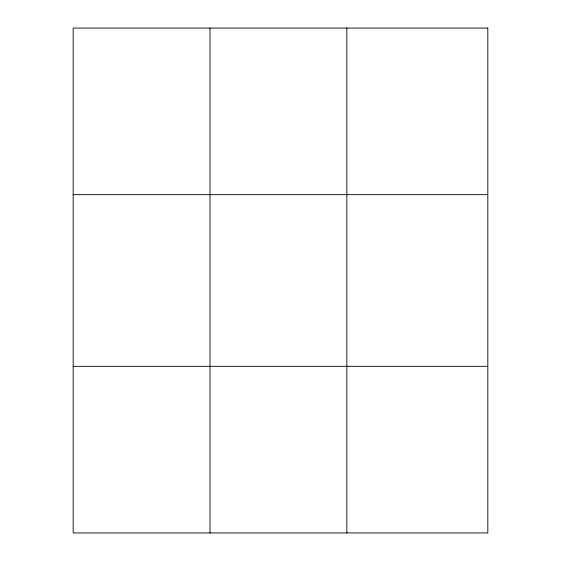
<?xml version="1.0" encoding="UTF-8"?>
<svg xmlns="http://www.w3.org/2000/svg" width="561" height="561" viewBox="0 0 561 561"><rect width="100%" height="100%" fill="white"/><g stroke="black" fill="none" stroke-linecap="round" stroke-linejoin="round"><path stroke-width="0.84" d="M210.01 28.05L210.01 532.95M346.845 28.05L346.845 532.95M73.175 194.667L487.825 194.667M73.175 366.333L487.825 366.333M487.825 28.05L487.825 532.95L73.175 532.95L73.175 28.05L487.825 28.05"/></g></svg>
